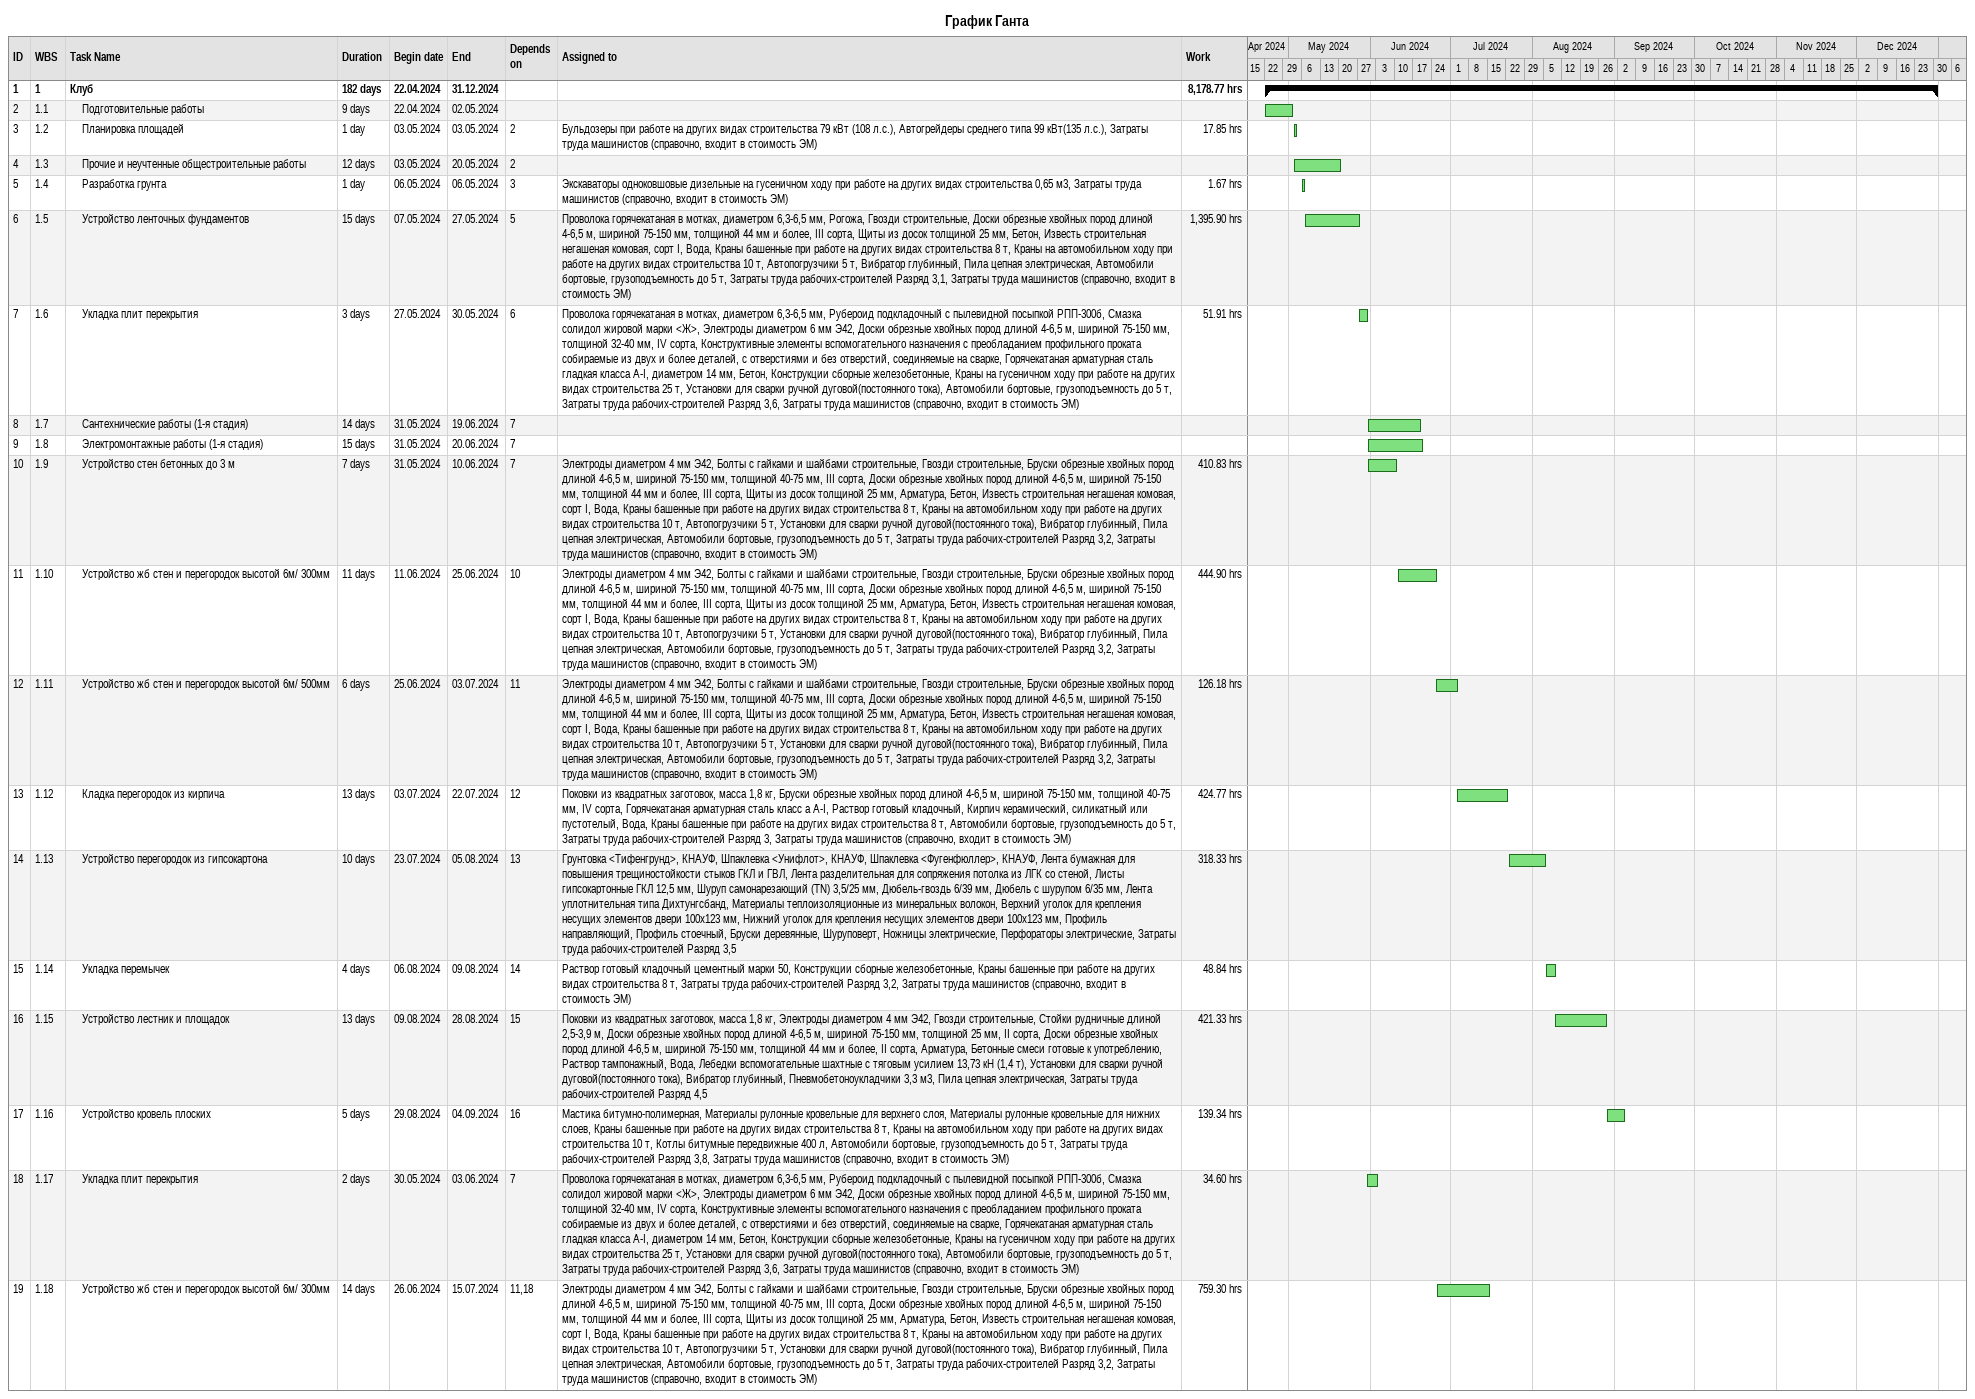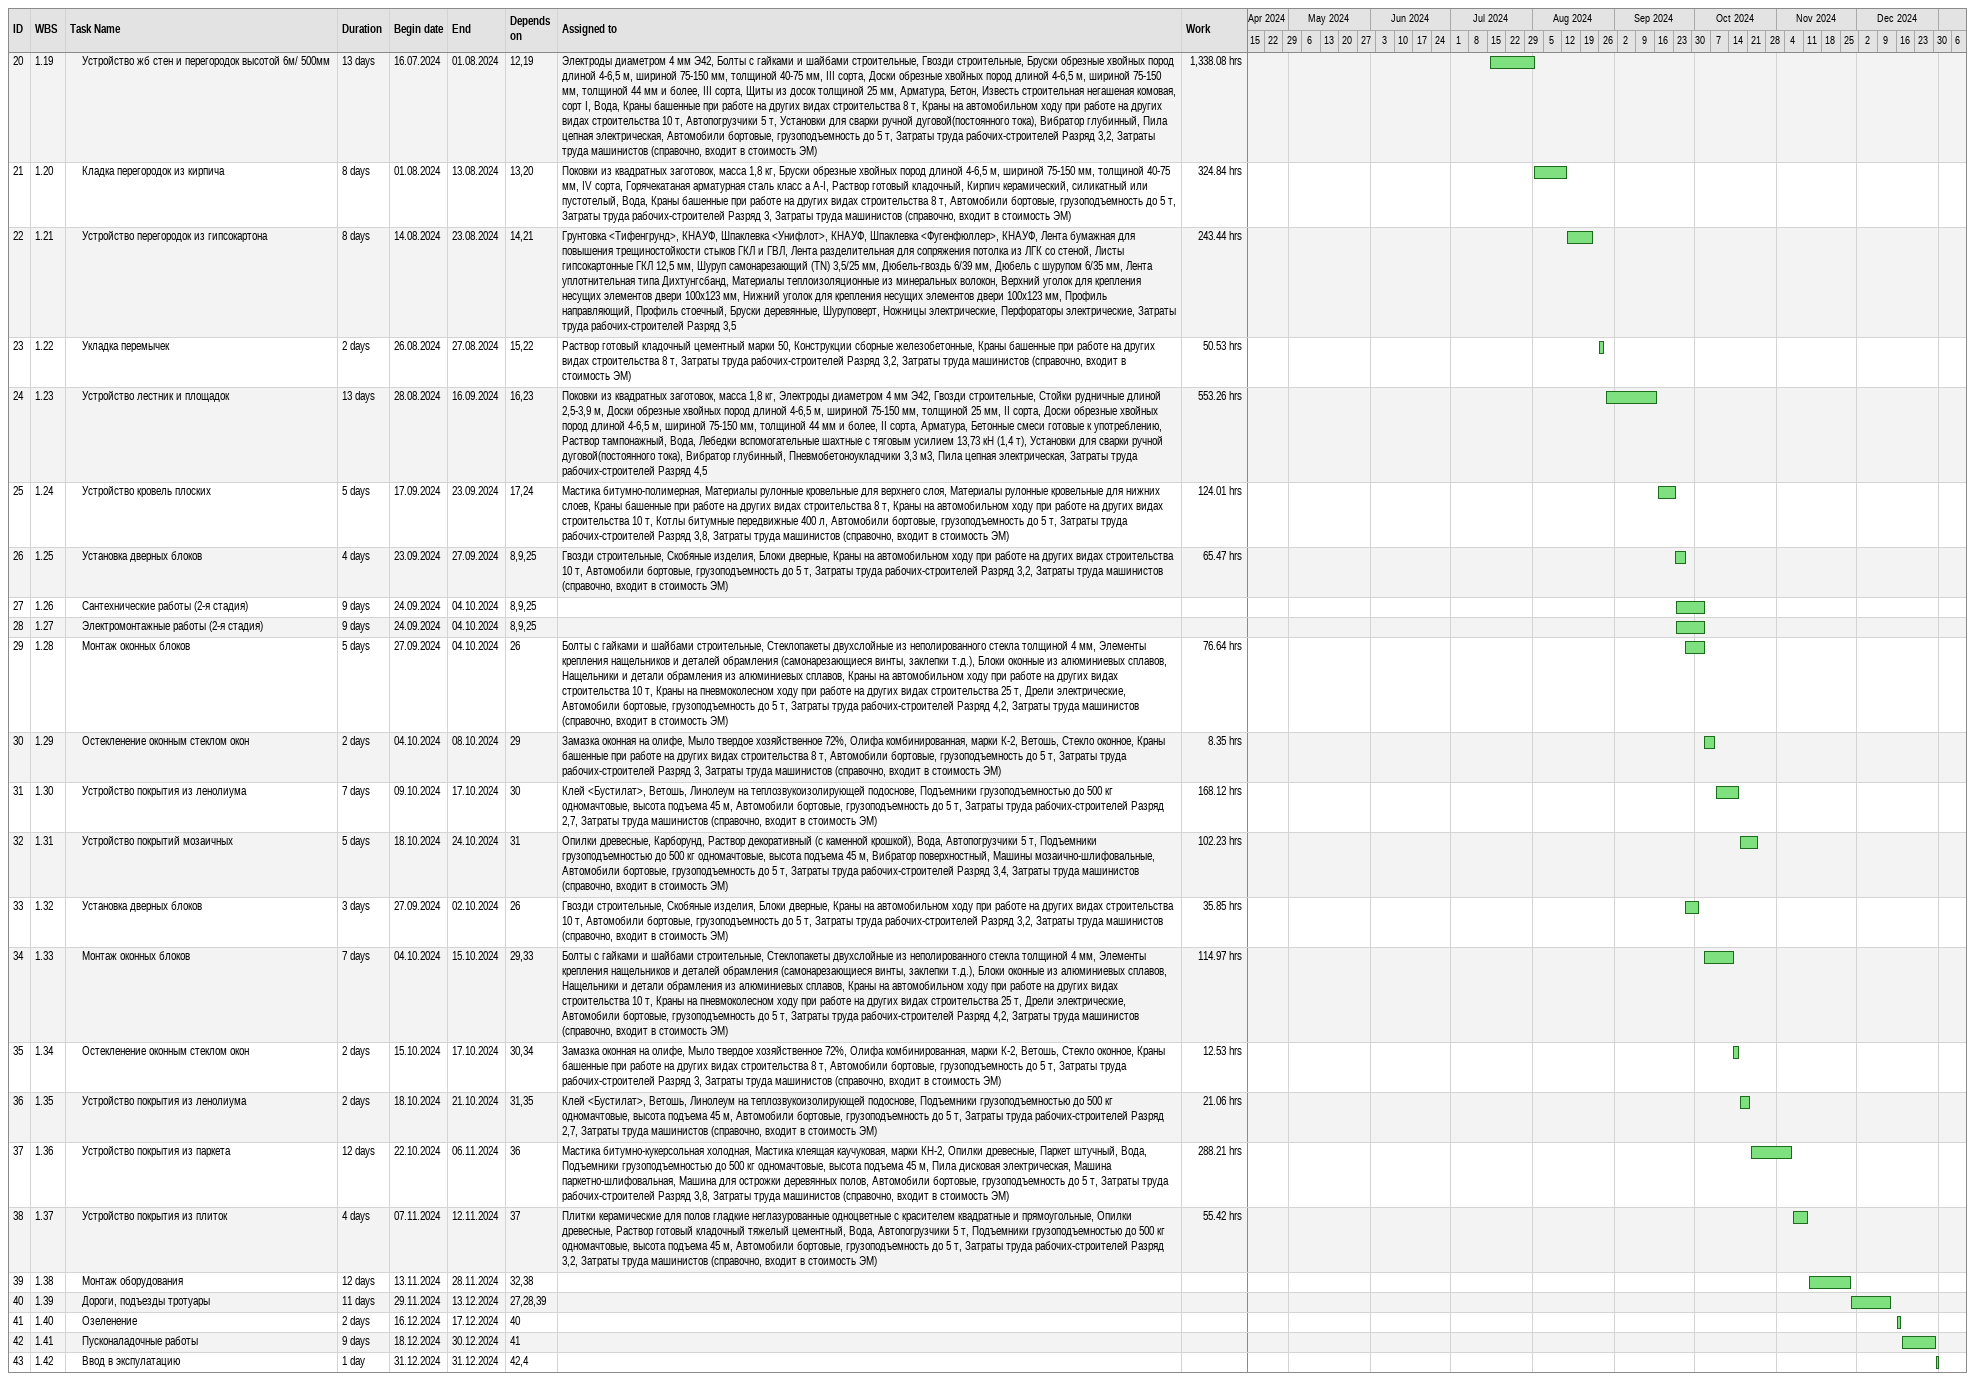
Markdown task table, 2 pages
График Ганта

| ID | WBS | Task | Duration | Start | Finish | Predecessors | Resources | Work (h) |
|---|---|---|---|---|---|---|---|---|
| 1 | 1 | **Клуб** | 182d | 2024-04-22 | 2024-12-31 |  |  | 8178.77 |
| 2 | 1.1 | Подготовительные работы | 9d | 2024-04-22 | 2024-05-02 |  |  |  |
| 3 | 1.2 | Планировка площадей | 1d | 2024-05-03 | 2024-05-03 | 2 | Бульдозеры при работе на других видах строительства 79 кВт (108 л.с.), Автогрейдеры среднего типа 99 кВт(135 л.с.), Затраты труда машинистов (справочно, входит в стоимость ЭМ) | 17.85 |
| 4 | 1.3 | Прочие и неучтенные общестроительные работы | 12d | 2024-05-03 | 2024-05-20 | 2 |  |  |
| 5 | 1.4 | Разработка грунта | 1d | 2024-05-06 | 2024-05-06 | 3 | Экскаваторы одноковшовые дизельные на гусеничном ходу при работе на других видах строительства 0,65 м3, Затраты труда машинистов (справочно, входит в стоимость ЭМ) | 1.67 |
| 6 | 1.5 | Устройство ленточных фундаментов | 15d | 2024-05-07 | 2024-05-27 | 5 | Проволока горячекатаная в мотках, диаметром 6,3-6,5 мм, Рогожа, Гвозди строительные, Доски обрезные хвойных пород длиной 4-6,5 м, шириной 75-150 мм, толщиной 44 мм и более, III сорта, Щиты из досок толщиной 25 мм, Бетон, Известь строительная негашеная комовая, сорт I, Вода, Краны башенные при работе на других видах строительства 8 т, Краны на автомобильном ходу при работе на других видах строительства 10 т, Автопогрузчики 5 т, Вибратор глубинный, Пила цепная электрическая, Автомобили бортовые, грузоподъемность до 5 т, Затраты труда рабочих-строителей Разряд 3,1, Затраты труда машинистов (справочно, входит в стоимость ЭМ) | 1395.90 |
| 7 | 1.6 | Укладка плит перекрытия | 3d | 2024-05-27 | 2024-05-30 | 6 | Проволока горячекатаная в мотках, диаметром 6,3-6,5 мм, Рубероид подкладочный с пылевидной посыпкой РПП-300б, Смазка солидол жировой марки <Ж>, Электроды диаметром 6 мм Э42, Доски обрезные хвойных пород длиной 4-6,5 м, шириной 75-150 мм, толщиной 32-40 мм, IV сорта, Конструктивные элементы вспомогательного назначения с преобладанием профильного проката собираемые из двух и более деталей, с отверстиями и без отверстий, соединяемые на сварке, Горячекатаная арматурная сталь гладкая класса А-I, диаметром 14 мм, Бетон, Конструкции сборные железобетонные, Краны на гусеничном ходу при работе на других видах строительства 25 т, Установки для сварки ручной дуговой(постоянного тока), Автомобили бортовые, грузоподъемность до 5 т, Затраты труда рабочих-строителей Разряд 3,6, Затраты труда машинистов (справочно, входит в стоимость ЭМ) | 51.91 |
| 8 | 1.7 | Сантехнические работы (1-я стадия) | 14d | 2024-05-31 | 2024-06-19 | 7 |  |  |
| 9 | 1.8 | Электромонтажные работы (1-я стадия) | 15d | 2024-05-31 | 2024-06-20 | 7 |  |  |
| 10 | 1.9 | Устройство стен бетонных до 3 м | 7d | 2024-05-31 | 2024-06-10 | 7 | Электроды диаметром 4 мм Э42, Болты с гайками и шайбами строительные, Гвозди строительные, Бруски обрезные хвойных пород длиной 4-6,5 м, шириной 75-150 мм, толщиной 40-75 мм, III сорта, Доски обрезные хвойных пород длиной 4-6,5 м, шириной 75-150 мм, толщиной 44 мм и более, III сорта, Щиты из досок толщиной 25 мм, Арматура, Бетон, Известь строительная негашеная комовая, сорт I, Вода, Краны башенные при работе на других видах строительства 8 т, Краны на автомобильном ходу при работе на других видах строительства 10 т, Автопогрузчики 5 т, Установки для сварки ручной дуговой(постоянного тока), Вибратор глубинный, Пила цепная электрическая, Автомобили бортовые, грузоподъемность до 5 т, Затраты труда рабочих-строителей Разряд 3,2, Затраты труда машинистов (справочно, входит в стоимость ЭМ) | 410.83 |
| 11 | 1.10 | Устройство жб стен и перегородок высотой 6м/ 300мм | 11d | 2024-06-11 | 2024-06-25 | 10 | Электроды диаметром 4 мм Э42, Болты с гайками и шайбами строительные, Гвозди строительные, Бруски обрезные хвойных пород длиной 4-6,5 м, шириной 75-150 мм, толщиной 40-75 мм, III сорта, Доски обрезные хвойных пород длиной 4-6,5 м, шириной 75-150 мм, толщиной 44 мм и более, III сорта, Щиты из досок толщиной 25 мм, Арматура, Бетон, Известь строительная негашеная комовая, сорт I, Вода, Краны башенные при работе на других видах строительства 8 т, Краны на автомобильном ходу при работе на других видах строительства 10 т, Автопогрузчики 5 т, Установки для сварки ручной дуговой(постоянного тока), Вибратор глубинный, Пила цепная электрическая, Автомобили бортовые, грузоподъемность до 5 т, Затраты труда рабочих-строителей Разряд 3,2, Затраты труда машинистов (справочно, входит в стоимость ЭМ) | 444.90 |
| 12 | 1.11 | Устройство жб стен и перегородок высотой 6м/ 500мм | 6d | 2024-06-25 | 2024-07-03 | 11 | Электроды диаметром 4 мм Э42, Болты с гайками и шайбами строительные, Гвозди строительные, Бруски обрезные хвойных пород длиной 4-6,5 м, шириной 75-150 мм, толщиной 40-75 мм, III сорта, Доски обрезные хвойных пород длиной 4-6,5 м, шириной 75-150 мм, толщиной 44 мм и более, III сорта, Щиты из досок толщиной 25 мм, Арматура, Бетон, Известь строительная негашеная комовая, сорт I, Вода, Краны башенные при работе на других видах строительства 8 т, Краны на автомобильном ходу при работе на других видах строительства 10 т, Автопогрузчики 5 т, Установки для сварки ручной дуговой(постоянного тока), Вибратор глубинный, Пила цепная электрическая, Автомобили бортовые, грузоподъемность до 5 т, Затраты труда рабочих-строителей Разряд 3,2, Затраты труда машинистов (справочно, входит в стоимость ЭМ) | 126.18 |
| 13 | 1.12 | Кладка перегородок из кирпича | 13d | 2024-07-03 | 2024-07-22 | 12 | Поковки из квадратных заготовок, масса 1,8 кг, Бруски обрезные хвойных пород длиной 4-6,5 м, шириной 75-150 мм, толщиной 40-75 мм, IV сорта, Горячекатаная арматурная сталь класс а А-I, Раствор готовый кладочный, Кирпич керамический, силикатный или пустотелый, Вода, Краны башенные при работе на других видах строительства 8 т, Автомобили бортовые, грузоподъемность до 5 т, Затраты труда рабочих-строителей Разряд 3, Затраты труда машинистов (справочно, входит в стоимость ЭМ) | 424.77 |
| 14 | 1.13 | Устройство перегородок из гипсокартона | 10d | 2024-07-23 | 2024-08-05 | 13 | Грунтовка <Тифенгрунд>, КНАУФ, Шпаклевка <Унифлот>, КНАУФ, Шпаклевка <Фугенфюллер>, КНАУФ, Лента бумажная для повышения трещиностойкости стыков ГКЛ и ГВЛ, Лента разделительная для сопряжения потолка из ЛГК со стеной, Листы гипсокартонные ГКЛ 12,5 мм, Шуруп самонарезающий (TN) 3,5/25 мм, Дюбель-гвоздь 6/39 мм, Дюбель с шурупом 6/35 мм, Лента уплотнительная типа Дихтунгсбанд, Материалы теплоизоляционные из минеральных волокон, Верхний уголок для крепления несущих элементов двери 100x123 мм, Нижний уголок для крепления несущих элементов двери 100x123 мм, Профиль направляющий, Профиль стоечный, Бруски деревянные, Шуруповерт, Ножницы электрические, Перфораторы электрические, Затраты труда рабочих-строителей Разряд 3,5 | 318.33 |
| 15 | 1.14 | Укладка перемычек | 4d | 2024-08-06 | 2024-08-09 | 14 | Раствор готовый кладочный цементный марки 50, Конструкции сборные железобетонные, Краны башенные при работе на других видах строительства 8 т, Затраты труда рабочих-строителей Разряд 3,2, Затраты труда машинистов (справочно, входит в стоимость ЭМ) | 48.84 |
| 16 | 1.15 | Устройство лестник и площадок | 13d | 2024-08-09 | 2024-08-28 | 15 | Поковки из квадратных заготовок, масса 1,8 кг, Электроды диаметром 4 мм Э42, Гвозди строительные, Стойки рудничные длиной 2,5-3,9 м, Доски обрезные хвойных пород длиной 4-6,5 м, шириной 75-150 мм, толщиной 25 мм, II сорта, Доски обрезные хвойных пород длиной 4-6,5 м, шириной 75-150 мм, толщиной 44 мм и более, II сорта, Арматура, Бетонные смеси готовые к употреблению, Раствор тампонажный, Вода, Лебедки вспомогательные шахтные с тяговым усилием 13,73 кН (1,4 т), Установки для сварки ручной дуговой(постоянного тока), Вибратор глубинный, Пневмобетоноукладчики 3,3 м3, Пила цепная электрическая, Затраты труда рабочих-строителей Разряд 4,5 | 421.33 |
| 17 | 1.16 | Устройство кровель плоских | 5d | 2024-08-29 | 2024-09-04 | 16 | Мастика битумно-полимерная, Материалы рулонные кровельные для верхнего слоя, Материалы рулонные кровельные для нижних слоев, Краны башенные при работе на других видах строительства 8 т, Краны на автомобильном ходу при работе на других видах строительства 10 т, Котлы битумные передвижные 400 л, Автомобили бортовые, грузоподъемность до 5 т, Затраты труда рабочих-строителей Разряд 3,8, Затраты труда машинистов (справочно, входит в стоимость ЭМ) | 139.34 |
| 18 | 1.17 | Укладка плит перекрытия | 2d | 2024-05-30 | 2024-06-03 | 7 | Проволока горячекатаная в мотках, диаметром 6,3-6,5 мм, Рубероид подкладочный с пылевидной посыпкой РПП-300б, Смазка солидол жировой марки <Ж>, Электроды диаметром 6 мм Э42, Доски обрезные хвойных пород длиной 4-6,5 м, шириной 75-150 мм, толщиной 32-40 мм, IV сорта, Конструктивные элементы вспомогательного назначения с преобладанием профильного проката собираемые из двух и более деталей, с отверстиями и без отверстий, соединяемые на сварке, Горячекатаная арматурная сталь гладкая класса А-I, диаметром 14 мм, Бетон, Конструкции сборные железобетонные, Краны на гусеничном ходу при работе на других видах строительства 25 т, Установки для сварки ручной дуговой(постоянного тока), Автомобили бортовые, грузоподъемность до 5 т, Затраты труда рабочих-строителей Разряд 3,6, Затраты труда машинистов (справочно, входит в стоимость ЭМ) | 34.60 |
| 19 | 1.18 | Устройство жб стен и перегородок высотой 6м/ 300мм | 14d | 2024-06-26 | 2024-07-15 | 11, 18 | Электроды диаметром 4 мм Э42, Болты с гайками и шайбами строительные, Гвозди строительные, Бруски обрезные хвойных пород длиной 4-6,5 м, шириной 75-150 мм, толщиной 40-75 мм, III сорта, Доски обрезные хвойных пород длиной 4-6,5 м, шириной 75-150 мм, толщиной 44 мм и более, III сорта, Щиты из досок толщиной 25 мм, Арматура, Бетон, Известь строительная негашеная комовая, сорт I, Вода, Краны башенные при работе на других видах строительства 8 т, Краны на автомобильном ходу при работе на других видах строительства 10 т, Автопогрузчики 5 т, Установки для сварки ручной дуговой(постоянного тока), Вибратор глубинный, Пила цепная электрическая, Автомобили бортовые, грузоподъемность до 5 т, Затраты труда рабочих-строителей Разряд 3,2, Затраты труда машинистов (справочно, входит в стоимость ЭМ) | 759.30 |
| 20 | 1.19 | Устройство жб стен и перегородок высотой 6м/ 500мм | 13d | 2024-07-16 | 2024-08-01 | 12, 19 | Электроды диаметром 4 мм Э42, Болты с гайками и шайбами строительные, Гвозди строительные, Бруски обрезные хвойных пород длиной 4-6,5 м, шириной 75-150 мм, толщиной 40-75 мм, III сорта, Доски обрезные хвойных пород длиной 4-6,5 м, шириной 75-150 мм, толщиной 44 мм и более, III сорта, Щиты из досок толщиной 25 мм, Арматура, Бетон, Известь строительная негашеная комовая, сорт I, Вода, Краны башенные при работе на других видах строительства 8 т, Краны на автомобильном ходу при работе на других видах строительства 10 т, Автопогрузчики 5 т, Установки для сварки ручной дуговой(постоянного тока), Вибратор глубинный, Пила цепная электрическая, Автомобили бортовые, грузоподъемность до 5 т, Затраты труда рабочих-строителей Разряд 3,2, Затраты труда машинистов (справочно, входит в стоимость ЭМ) | 1338.08 |
| 21 | 1.20 | Кладка перегородок из кирпича | 8d | 2024-08-01 | 2024-08-13 | 13, 20 | Поковки из квадратных заготовок, масса 1,8 кг, Бруски обрезные хвойных пород длиной 4-6,5 м, шириной 75-150 мм, толщиной 40-75 мм, IV сорта, Горячекатаная арматурная сталь класс а А-I, Раствор готовый кладочный, Кирпич керамический, силикатный или пустотелый, Вода, Краны башенные при работе на других видах строительства 8 т, Автомобили бортовые, грузоподъемность до 5 т, Затраты труда рабочих-строителей Разряд 3, Затраты труда машинистов (справочно, входит в стоимость ЭМ) | 324.84 |
| 22 | 1.21 | Устройство перегородок из гипсокартона | 8d | 2024-08-14 | 2024-08-23 | 14, 21 | Грунтовка <Тифенгрунд>, КНАУФ, Шпаклевка <Унифлот>, КНАУФ, Шпаклевка <Фугенфюллер>, КНАУФ, Лента бумажная для повышения трещиностойкости стыков ГКЛ и ГВЛ, Лента разделительная для сопряжения потолка из ЛГК со стеной, Листы гипсокартонные ГКЛ 12,5 мм, Шуруп самонарезающий (TN) 3,5/25 мм, Дюбель-гвоздь 6/39 мм, Дюбель с шурупом 6/35 мм, Лента уплотнительная типа Дихтунгсбанд, Материалы теплоизоляционные из минеральных волокон, Верхний уголок для крепления несущих элементов двери 100x123 мм, Нижний уголок для крепления несущих элементов двери 100x123 мм, Профиль направляющий, Профиль стоечный, Бруски деревянные, Шуруповерт, Ножницы электрические, Перфораторы электрические, Затраты труда рабочих-строителей Разряд 3,5 | 243.44 |
| 23 | 1.22 | Укладка перемычек | 2d | 2024-08-26 | 2024-08-27 | 15, 22 | Раствор готовый кладочный цементный марки 50, Конструкции сборные железобетонные, Краны башенные при работе на других видах строительства 8 т, Затраты труда рабочих-строителей Разряд 3,2, Затраты труда машинистов (справочно, входит в стоимость ЭМ) | 50.53 |
| 24 | 1.23 | Устройство лестник и площадок | 13d | 2024-08-28 | 2024-09-16 | 16, 23 | Поковки из квадратных заготовок, масса 1,8 кг, Электроды диаметром 4 мм Э42, Гвозди строительные, Стойки рудничные длиной 2,5-3,9 м, Доски обрезные хвойных пород длиной 4-6,5 м, шириной 75-150 мм, толщиной 25 мм, II сорта, Доски обрезные хвойных пород длиной 4-6,5 м, шириной 75-150 мм, толщиной 44 мм и более, II сорта, Арматура, Бетонные смеси готовые к употреблению, Раствор тампонажный, Вода, Лебедки вспомогательные шахтные с тяговым усилием 13,73 кН (1,4 т), Установки для сварки ручной дуговой(постоянного тока), Вибратор глубинный, Пневмобетоноукладчики 3,3 м3, Пила цепная электрическая, Затраты труда рабочих-строителей Разряд 4,5 | 553.26 |
| 25 | 1.24 | Устройство кровель плоских | 5d | 2024-09-17 | 2024-09-23 | 17, 24 | Мастика битумно-полимерная, Материалы рулонные кровельные для верхнего слоя, Материалы рулонные кровельные для нижних слоев, Краны башенные при работе на других видах строительства 8 т, Краны на автомобильном ходу при работе на других видах строительства 10 т, Котлы битумные передвижные 400 л, Автомобили бортовые, грузоподъемность до 5 т, Затраты труда рабочих-строителей Разряд 3,8, Затраты труда машинистов (справочно, входит в стоимость ЭМ) | 124.01 |
| 26 | 1.25 | Установка дверных блоков | 4d | 2024-09-23 | 2024-09-27 | 8, 9, 25 | Гвозди строительные, Скобяные изделия, Блоки дверные, Краны на автомобильном ходу при работе на других видах строительства 10 т, Автомобили бортовые, грузоподъемность до 5 т, Затраты труда рабочих-строителей Разряд 3,2, Затраты труда машинистов (справочно, входит в стоимость ЭМ) | 65.47 |
| 27 | 1.26 | Сантехнические работы (2-я стадия) | 9d | 2024-09-24 | 2024-10-04 | 8, 9, 25 |  |  |
| 28 | 1.27 | Электромонтажные работы (2-я стадия) | 9d | 2024-09-24 | 2024-10-04 | 8, 9, 25 |  |  |
| 29 | 1.28 | Монтаж оконных блоков | 5d | 2024-09-27 | 2024-10-04 | 26 | Болты с гайками и шайбами строительные, Стеклопакеты двухслойные из неполированного стекла толщиной 4 мм, Элементы крепления нащельников и деталей обрамления (самонарезающиеся винты, заклепки т.д.), Блоки оконные из алюминиевых сплавов, Нащельники и детали обрамления из алюминиевых сплавов, Краны на автомобильном ходу при работе на других видах строительства 10 т, Краны на пневмоколесном ходу при работе на других видах строительства 25 т, Дрели электрические, Автомобили бортовые, грузоподъемность до 5 т, Затраты труда рабочих-строителей Разряд 4,2, Затраты труда машинистов (справочно, входит в стоимость ЭМ) | 76.64 |
| 30 | 1.29 | Остекленение оконным стеклом окон | 2d | 2024-10-04 | 2024-10-08 | 29 | Замазка оконная на олифе, Мыло твердое хозяйственное 72%, Олифа комбинированная, марки К-2, Ветошь, Стекло оконное, Краны башенные при работе на других видах строительства 8 т, Автомобили бортовые, грузоподъемность до 5 т, Затраты труда рабочих-строителей Разряд 3, Затраты труда машинистов (справочно, входит в стоимость ЭМ) | 8.35 |
| 31 | 1.30 | Устройство покрытия из ленолиума | 7d | 2024-10-09 | 2024-10-17 | 30 | Клей <Бустилат>, Ветошь, Линолеум на теплозвукоизолирующей подоснове, Подъемники грузоподъемностью до 500 кг одномачтовые, высота подъема 45 м, Автомобили бортовые, грузоподъемность до 5 т, Затраты труда рабочих-строителей Разряд 2,7, Затраты труда машинистов (справочно, входит в стоимость ЭМ) | 168.12 |
| 32 | 1.31 | Устройство покрытий мозаичных | 5d | 2024-10-18 | 2024-10-24 | 31 | Опилки древесные, Карборунд, Раствор декоративный (с каменной крошкой), Вода, Автопогрузчики 5 т, Подъемники грузоподъемностью до 500 кг одномачтовые, высота подъема 45 м, Вибратор поверхностный, Машины мозаично-шлифовальные, Автомобили бортовые, грузоподъемность до 5 т, Затраты труда рабочих-строителей Разряд 3,4, Затраты труда машинистов (справочно, входит в стоимость ЭМ) | 102.23 |
| 33 | 1.32 | Установка дверных блоков | 3d | 2024-09-27 | 2024-10-02 | 26 | Гвозди строительные, Скобяные изделия, Блоки дверные, Краны на автомобильном ходу при работе на других видах строительства 10 т, Автомобили бортовые, грузоподъемность до 5 т, Затраты труда рабочих-строителей Разряд 3,2, Затраты труда машинистов (справочно, входит в стоимость ЭМ) | 35.85 |
| 34 | 1.33 | Монтаж оконных блоков | 7d | 2024-10-04 | 2024-10-15 | 29, 33 | Болты с гайками и шайбами строительные, Стеклопакеты двухслойные из неполированного стекла толщиной 4 мм, Элементы крепления нащельников и деталей обрамления (самонарезающиеся винты, заклепки т.д.), Блоки оконные из алюминиевых сплавов, Нащельники и детали обрамления из алюминиевых сплавов, Краны на автомобильном ходу при работе на других видах строительства 10 т, Краны на пневмоколесном ходу при работе на других видах строительства 25 т, Дрели электрические, Автомобили бортовые, грузоподъемность до 5 т, Затраты труда рабочих-строителей Разряд 4,2, Затраты труда машинистов (справочно, входит в стоимость ЭМ) | 114.97 |
| 35 | 1.34 | Остекленение оконным стеклом окон | 2d | 2024-10-15 | 2024-10-17 | 30, 34 | Замазка оконная на олифе, Мыло твердое хозяйственное 72%, Олифа комбинированная, марки К-2, Ветошь, Стекло оконное, Краны башенные при работе на других видах строительства 8 т, Автомобили бортовые, грузоподъемность до 5 т, Затраты труда рабочих-строителей Разряд 3, Затраты труда машинистов (справочно, входит в стоимость ЭМ) | 12.53 |
| 36 | 1.35 | Устройство покрытия из ленолиума | 2d | 2024-10-18 | 2024-10-21 | 31, 35 | Клей <Бустилат>, Ветошь, Линолеум на теплозвукоизолирующей подоснове, Подъемники грузоподъемностью до 500 кг одномачтовые, высота подъема 45 м, Автомобили бортовые, грузоподъемность до 5 т, Затраты труда рабочих-строителей Разряд 2,7, Затраты труда машинистов (справочно, входит в стоимость ЭМ) | 21.06 |
| 37 | 1.36 | Устройство покрытия из паркета | 12d | 2024-10-22 | 2024-11-06 | 36 | Мастика битумно-кукерсольная холодная, Мастика клеящая каучуковая, марки КН-2, Опилки древесные, Паркет штучный, Вода, Подъемники грузоподъемностью до 500 кг одномачтовые, высота подъема 45 м, Пила дисковая электрическая, Машина паркетно-шлифовальная, Машина для острожки деревянных полов, Автомобили бортовые, грузоподъемность до 5 т, Затраты труда рабочих-строителей Разряд 3,8, Затраты труда машинистов (справочно, входит в стоимость ЭМ) | 288.21 |
| 38 | 1.37 | Устройство покрытия из плиток | 4d | 2024-11-07 | 2024-11-12 | 37 | Плитки керамические для полов гладкие неглазурованные одноцветные с красителем квадратные и прямоугольные, Опилки древесные, Раствор готовый кладочный тяжелый цементный, Вода, Автопогрузчики 5 т, Подъемники грузоподъемностью до 500 кг одномачтовые, высота подъема 45 м, Автомобили бортовые, грузоподъемность до 5 т, Затраты труда рабочих-строителей Разряд 3,2, Затраты труда машинистов (справочно, входит в стоимость ЭМ) | 55.42 |
| 39 | 1.38 | Монтаж оборудования | 12d | 2024-11-13 | 2024-11-28 | 32, 38 |  |  |
| 40 | 1.39 | Дороги, подъезды тротуары | 11d | 2024-11-29 | 2024-12-13 | 27, 28, 39 |  |  |
| 41 | 1.40 | Озеленение | 2d | 2024-12-16 | 2024-12-17 | 40 |  |  |
| 42 | 1.41 | Пусконаладочные работы | 9d | 2024-12-18 | 2024-12-30 | 41 |  |  |
| 43 | 1.42 | Ввод в экспулатацию | 1d | 2024-12-31 | 2024-12-31 | 42, 4 |  |  |
